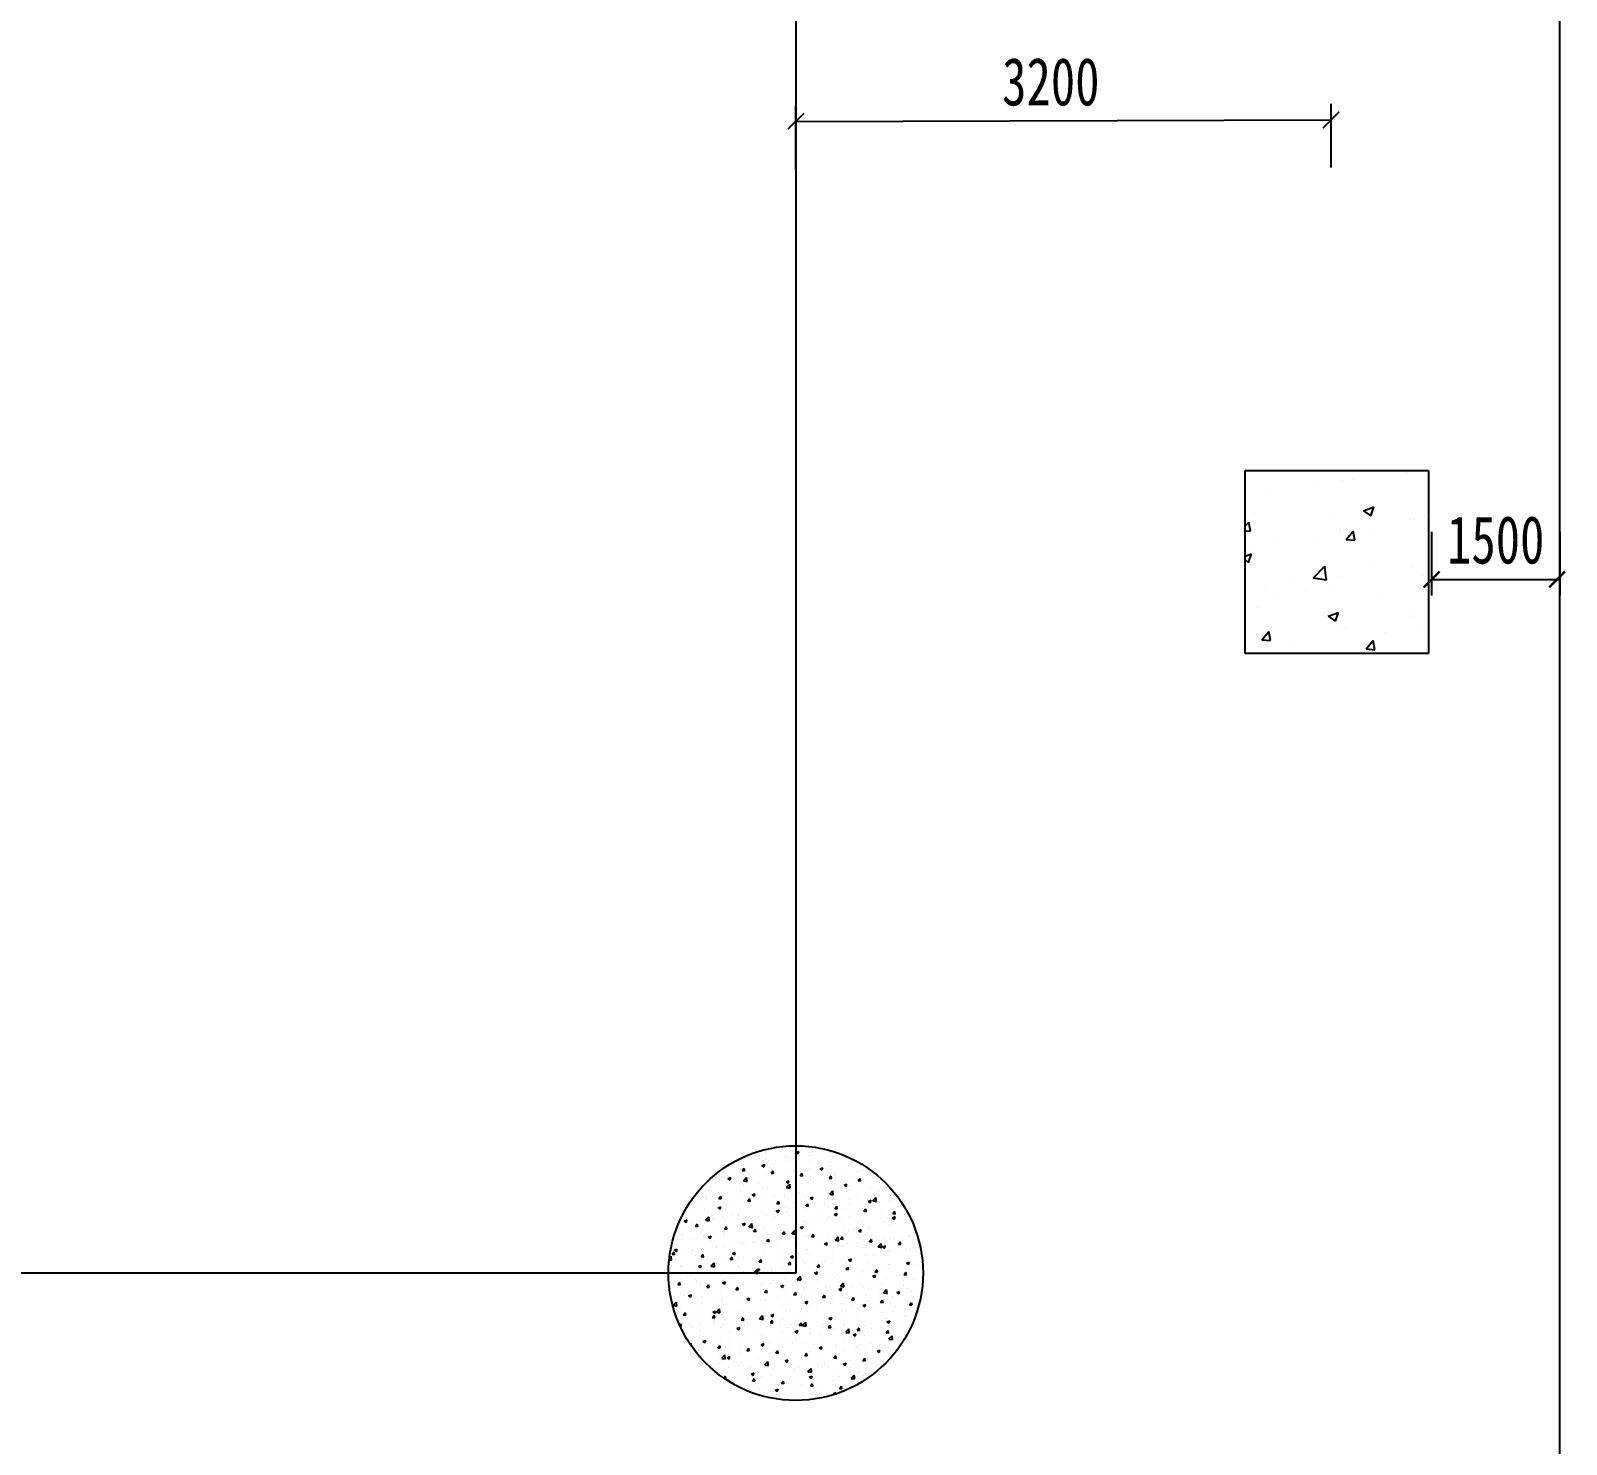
# Model space of a CAD drawing. Header units: inches. Extents: x -113 to 2477, y -497 to 443.
# Drawn here: x -6.4 to 61.2, y -425 to -362.8 of the extents above; entities that cross this region are included whole.
import ezdxf

# ---------------------------------------------------------------- set-up
doc = ezdxf.new("R2010")
doc.units = ezdxf.units.IN
doc.header["$MEASUREMENT"] = 0
doc.styles.add('宋体', font='', dxfattribs={"width": 0.75})
doc.styles.get('宋体').set_extended_font_data('SimSun')

msp = doc.modelspace()

# ---------------------------------------------------------------- linework, layer by layer
at = {"color": 0}
for p, q in [((60.893, -306.326), (60.893, -444.935)), ((27.283, -337.654), (27.283, -417.433)), ((27.283, -368.861), (27.283, -366.061)), ((50.843, -368.792), (50.843, -365.992)), ((27.633, -366.411), (26.933, -367.111)), ((27.283, -366.761), (50.843, -366.692)), ((50.493, -367.042), (51.193, -366.342)), ((47.061, -382.116), (55.125, -382.116)), ((47.061, -390.18), (47.061, -382.116)), ((54.216, -382.209), (54.216, -382.209)), ((54.576, -382.135), (54.576, -382.135)), ((55.125, -382.116), (55.125, -390.18)), ((48.056, -382.996), (48.056, -382.996)), ((50.19, -382.739), (50.19, -382.739)), ((51.343, -382.545), (51.343, -382.545)), ((51.792, -382.528), (51.792, -382.528)), ((52.27, -383.894), (52.718, -383.722)), ((52.588, -384.11), (52.718, -383.723)), ((47.061, -384.577), (47.218, -384.39)), ((47.289, -384.792), (47.215, -384.391)), ((47.505, -383.998), (47.505, -383.998)), ((50.922, -384.143), (50.922, -384.143)), ((52.27, -383.895), (52.588, -384.11)), ((54.339, -384.287), (54.339, -384.287)), ((54.498, -384.266), (54.498, -384.266)), ((54.951, -384.128), (54.951, -384.128)), ((47.061, -384.771), (47.292, -384.791)), ((47.979, -385.126), (47.979, -385.126)), ((50.108, -385.053), (50.108, -385.053)), ((51.218, -384.769), (51.218, -384.769)), ((51.265, -384.676), (51.265, -384.676)), ((51.501, -385.159), (51.809, -384.792)), ((51.881, -385.194), (51.806, -384.792)), ((52.532, -384.734), (52.532, -384.734)), ((55.263, -384.816), (55.263, -387.616)), ((60.909, -384.816), (60.909, -387.616)), ((47.061, -385.894), (47.34, -385.787)), ((47.21, -386.174), (47.34, -385.787)), ((47.485, -385.41), (47.485, -385.41)), ((48.506, -385.264), (48.506, -385.264)), ((51.501, -385.16), (51.883, -385.193)), ((47.061, -386.074), (47.21, -386.174)), ((50.064, -386.847), (50.563, -386.328)), ((50.599, -386.642), (50.562, -386.328)), ((52.752, -386.174), (52.752, -386.174)), ((54.42, -386.397), (54.42, -386.397)), ((49.019, -386.815), (49.019, -386.815)), ((50.064, -386.846), (50.35, -386.891)), ((50.35, -386.891), (50.633, -386.935)), ((50.633, -386.936), (50.599, -386.642)), ((51.187, -386.806), (51.187, -386.806)), ((54.891, -386.726), (54.891, -386.726)), ((55.263, -386.916), (60.893, -386.916)), ((47.901, -387.257), (47.901, -387.257)), ((48.424, -387.578), (48.424, -387.578)), ((49.675, -387.414), (49.675, -387.414)), ((50.849, -387.258), (50.849, -387.258)), ((53.092, -387.558), (53.092, -387.558)), ((47.608, -388.129), (47.608, -388.129)), ((50.713, -388.536), (51.161, -388.364)), ((51.025, -388.273), (51.025, -388.273)), ((51.031, -388.751), (51.161, -388.365)), ((54.342, -388.527), (54.342, -388.527)), ((54.442, -388.418), (54.442, -388.418)), ((50.713, -388.537), (51.031, -388.751)), ((51.109, -388.937), (51.109, -388.937)), ((51.464, -389.055), (51.464, -389.055)), ((54.81, -389.04), (54.81, -389.04)), ((47.731, -389.696), (47.731, -389.696)), ((47.798, -389.572), (48.106, -389.205)), ((47.798, -389.573), (48.18, -389.606)), ((47.823, -389.388), (47.823, -389.388)), ((48.178, -389.606), (48.104, -389.205)), ((49.165, -389.783), (49.165, -389.783)), ((52.389, -389.974), (52.697, -389.606)), ((52.769, -390.008), (52.695, -389.607)), ((53.207, -389.251), (53.207, -389.251)), ((55.125, -390.18), (47.061, -390.18)), ((52.389, -389.974), (52.771, -390.008)), ((26.613, -412.091), (26.613, -412.091)), ((27.288, -412.131), (27.376, -412.191)), ((27.289, -412.131), (27.414, -412.083)), ((27.377, -412.19), (27.413, -412.083)), ((27.736, -411.943), (27.736, -411.943)), ((27.876, -412.125), (27.876, -412.125)), ((28.805, -412.118), (28.805, -412.118)), ((24.249, -412.738), (24.249, -412.738)), ((24.765, -412.659), (24.765, -412.659)), ((24.932, -412.92), (25.018, -412.818)), ((24.995, -412.384), (24.995, -412.384)), ((25.036, -412.94), (25.015, -412.828)), ((25.147, -412.624), (25.147, -412.624)), ((25.495, -412.238), (25.495, -412.238)), ((25.569, -412.186), (25.569, -412.186)), ((25.794, -412.705), (25.882, -412.765)), ((25.795, -412.705), (25.92, -412.657)), ((25.802, -412.481), (25.802, -412.481)), ((25.883, -412.764), (25.919, -412.656)), ((25.94, -412.18), (25.94, -412.18)), ((25.944, -412.424), (25.944, -412.424)), ((26.071, -412.491), (26.071, -412.491)), ((26.146, -412.792), (26.146, -412.792)), ((26.519, -412.226), (26.519, -412.226)), ((26.839, -412.303), (26.839, -412.303)), ((26.893, -412.465), (26.893, -412.465)), ((26.983, -412.365), (26.983, -412.365)), ((27.265, -412.693), (27.265, -412.693)), ((27.269, -412.644), (27.269, -412.644)), ((27.468, -412.266), (27.468, -412.266)), ((27.714, -412.586), (27.714, -412.586)), ((27.843, -412.505), (27.843, -412.505)), ((27.86, -412.843), (27.86, -412.843)), ((27.882, -412.251), (27.882, -412.251)), ((28.302, -412.515), (28.302, -412.515)), ((28.349, -412.847), (28.438, -412.907)), ((28.351, -412.847), (28.475, -412.799)), ((28.387, -412.497), (28.387, -412.497)), ((28.417, -412.306), (28.417, -412.306)), ((28.438, -412.906), (28.474, -412.799)), ((28.783, -412.71), (28.783, -412.71)), ((28.792, -412.545), (28.792, -412.545)), ((29.339, -412.337), (29.339, -412.337)), ((29.366, -412.346), (29.366, -412.346)), ((29.51, -412.349), (29.51, -412.349)), ((29.696, -412.585), (29.696, -412.585)), ((29.741, -412.585), (29.741, -412.585)), ((23.904, -413.087), (23.904, -413.087)), ((24.155, -413.227), (24.155, -413.227)), ((24.227, -413.33), (24.227, -413.33)), ((24.267, -413.049), (24.267, -413.049)), ((24.3, -413.278), (24.389, -413.338)), ((24.301, -413.278), (24.426, -413.23)), ((24.389, -413.337), (24.425, -413.23)), ((24.928, -412.92), (25.035, -412.929)), ((24.98, -413.368), (25.119, -413.224)), ((24.982, -413.372), (25.14, -413.396)), ((25.027, -412.939), (25.027, -412.939)), ((25.139, -413.394), (25.119, -413.225)), ((25.125, -413.216), (25.125, -413.216)), ((25.191, -413.049), (25.191, -413.049)), ((25.216, -413.089), (25.216, -413.089)), ((25.472, -412.881), (25.472, -412.881)), ((25.678, -413.493), (25.678, -413.493)), ((26.049, -413.082), (26.049, -413.082)), ((26.165, -413.13), (26.165, -413.13)), ((26.204, -413.032), (26.31, -413.041)), ((26.208, -413.031), (26.293, -412.929)), ((26.228, -412.871), (26.228, -412.871)), ((26.311, -413.051), (26.291, -412.94)), ((26.801, -413.346), (26.801, -413.346)), ((26.855, -413.421), (26.944, -413.48)), ((26.857, -413.421), (26.981, -413.373)), ((26.878, -413.663), (27.017, -413.518)), ((26.907, -413.493), (26.907, -413.493)), ((26.944, -413.48), (26.98, -413.372)), ((26.962, -412.957), (26.962, -412.957)), ((27.037, -413.688), (27.017, -413.519)), ((27.114, -413.17), (27.114, -413.17)), ((27.246, -413.287), (27.246, -413.287)), ((27.479, -413.143), (27.585, -413.152)), ((27.483, -413.143), (27.569, -413.041)), ((27.586, -413.163), (27.566, -413.051)), ((27.838, -413.435), (27.838, -413.435)), ((27.919, -413.198), (27.919, -413.198)), ((27.944, -413.315), (27.944, -413.315)), ((28.063, -413.21), (28.063, -413.21)), ((28.754, -413.255), (28.861, -413.264)), ((28.758, -413.255), (28.844, -413.152)), ((28.762, -413.302), (28.762, -413.302)), ((28.862, -413.274), (28.841, -413.163)), ((28.981, -413.137), (28.981, -413.137)), ((29.012, -413.25), (29.012, -413.25)), ((29.042, -413.05), (29.042, -413.05)), ((29.412, -413.563), (29.536, -413.515)), ((29.487, -412.992), (29.487, -412.992)), ((29.499, -413.622), (29.535, -413.515)), ((29.675, -413.177), (29.675, -413.177)), ((29.961, -413.29), (29.961, -413.29)), ((30.018, -412.959), (30.018, -412.959)), ((30.03, -413.366), (30.136, -413.376)), ((30.033, -413.366), (30.119, -413.264)), ((30.137, -413.386), (30.116, -413.275)), ((30.161, -412.903), (30.161, -412.903)), ((30.573, -413.063), (30.573, -413.063)), ((30.816, -413.457), (30.816, -413.457)), ((30.91, -413.33), (30.91, -413.33)), ((22.971, -413.918), (22.971, -413.918)), ((23.293, -414.047), (23.293, -414.047)), ((23.346, -414.157), (23.346, -414.157)), ((23.437, -413.788), (23.437, -413.788)), ((23.797, -414.027), (23.797, -414.027)), ((23.9, -414.146), (24.006, -414.155)), ((23.904, -414.146), (23.989, -414.044)), ((23.92, -413.958), (23.92, -413.958)), ((24.007, -414.165), (23.987, -414.054)), ((24.206, -413.921), (24.206, -413.921)), ((24.295, -414.197), (24.295, -414.197)), ((24.559, -413.641), (24.559, -413.641)), ((24.834, -413.849), (24.834, -413.849)), ((24.869, -413.998), (24.869, -413.998)), ((25.005, -413.582), (25.005, -413.582)), ((25.104, -413.808), (25.104, -413.808)), ((25.179, -414.257), (25.265, -414.155)), ((25.21, -414.195), (25.21, -414.195)), ((25.283, -414.277), (25.262, -414.166)), ((25.361, -413.994), (25.45, -414.054)), ((25.363, -413.994), (25.487, -413.946)), ((25.45, -414.053), (25.486, -413.946)), ((25.819, -414.038), (25.819, -414.038)), ((25.87, -413.671), (25.87, -413.671)), ((26.027, -413.674), (26.027, -413.674)), ((26.333, -414.047), (26.333, -414.047)), ((26.768, -414.078), (26.768, -414.078)), ((26.778, -413.988), (26.778, -413.988)), ((26.879, -413.666), (27.037, -413.691)), ((26.919, -414.141), (26.919, -414.141)), ((26.94, -413.549), (26.94, -413.549)), ((27.452, -413.9), (27.452, -413.9)), ((27.717, -414.118), (27.717, -414.118)), ((27.817, -414.027), (27.817, -414.027)), ((27.917, -414.137), (28.005, -414.196)), ((27.918, -414.136), (28.042, -414.089)), ((28.005, -414.196), (28.041, -414.088)), ((28.575, -413.752), (28.575, -413.752)), ((28.666, -414.158), (28.666, -414.158)), ((28.74, -413.894), (28.74, -413.894)), ((28.776, -413.957), (28.914, -413.812)), ((28.777, -413.961), (28.935, -413.985)), ((28.908, -414.198), (28.908, -414.198)), ((28.934, -413.982), (28.914, -413.813)), ((29.02, -413.693), (29.02, -413.693)), ((29.411, -413.563), (29.499, -413.623)), ((29.615, -414.198), (29.615, -414.198)), ((29.653, -413.769), (29.653, -413.769)), ((29.693, -413.604), (29.693, -413.604)), ((29.945, -414.02), (29.945, -414.02)), ((30.348, -414.158), (30.348, -414.158)), ((30.551, -413.655), (30.551, -413.655)), ((30.673, -414.251), (30.812, -414.107)), ((30.793, -414.099), (30.793, -414.099)), ((30.832, -414.276), (30.812, -414.108)), ((30.982, -413.842), (30.982, -413.842)), ((31.453, -414.113), (31.453, -414.113)), ((31.467, -414.011), (31.467, -414.011)), ((22.617, -414.822), (22.617, -414.822)), ((22.76, -414.205), (22.76, -414.205)), ((22.969, -414.49), (22.969, -414.49)), ((23.271, -414.638), (23.271, -414.638)), ((23.567, -414.862), (23.567, -414.862)), ((23.867, -414.568), (23.956, -414.627)), ((23.869, -414.567), (23.993, -414.52)), ((23.956, -414.627), (23.992, -414.519)), ((24.092, -414.342), (24.092, -414.342)), ((24.184, -414.513), (24.184, -414.513)), ((24.537, -414.283), (24.537, -414.283)), ((25.082, -414.399), (25.082, -414.399)), ((25.175, -414.257), (25.281, -414.267)), ((25.244, -414.237), (25.244, -414.237)), ((25.797, -414.732), (25.797, -414.732)), ((25.865, -414.748), (25.865, -414.748)), ((25.984, -414.858), (25.984, -414.858)), ((26.006, -414.266), (26.006, -414.266)), ((26.193, -414.277), (26.193, -414.277)), ((26.31, -414.689), (26.31, -414.689)), ((26.423, -414.71), (26.511, -414.77)), ((26.424, -414.71), (26.549, -414.662)), ((26.45, -414.369), (26.557, -414.378)), ((26.454, -414.369), (26.54, -414.267)), ((26.511, -414.769), (26.547, -414.662)), ((26.558, -414.389), (26.537, -414.277)), ((26.834, -414.554), (26.834, -414.554)), ((26.897, -414.733), (26.897, -414.733)), ((26.984, -414.601), (26.984, -414.601)), ((27.143, -414.317), (27.143, -414.317)), ((27.726, -414.48), (27.832, -414.49)), ((27.73, -414.48), (27.815, -414.378)), ((27.795, -414.619), (27.795, -414.619)), ((27.833, -414.5), (27.813, -414.389)), ((27.871, -414.376), (27.871, -414.376)), ((28.092, -414.357), (28.092, -414.357)), ((28.107, -414.453), (28.107, -414.453)), ((28.297, -414.767), (28.297, -414.767)), ((28.552, -414.394), (28.552, -414.394)), ((28.719, -414.486), (28.719, -414.486)), ((28.978, -414.853), (29.066, -414.912)), ((28.979, -414.852), (29.104, -414.804)), ((29.001, -414.592), (29.107, -414.601)), ((29.005, -414.592), (29.091, -414.49)), ((29.041, -414.397), (29.041, -414.397)), ((29.067, -414.911), (29.103, -414.804)), ((29.108, -414.612), (29.088, -414.5)), ((29.225, -414.306), (29.225, -414.306)), ((29.334, -414.589), (29.334, -414.589)), ((29.631, -414.361), (29.631, -414.361)), ((29.88, -414.859), (29.88, -414.859)), ((29.99, -414.437), (29.99, -414.437)), ((30.276, -414.704), (30.383, -414.713)), ((30.28, -414.704), (30.366, -414.601)), ((30.326, -414.801), (30.326, -414.801)), ((30.384, -414.723), (30.363, -414.612)), ((30.371, -414.411), (30.371, -414.411)), ((30.472, -414.279), (30.56, -414.339)), ((30.473, -414.279), (30.598, -414.231)), ((30.508, -414.839), (30.508, -414.839)), ((30.529, -414.247), (30.529, -414.247)), ((30.56, -414.338), (30.597, -414.231)), ((30.564, -414.239), (30.564, -414.239)), ((30.674, -414.255), (30.832, -414.279)), ((30.939, -414.477), (30.939, -414.477)), ((30.999, -414.712), (30.999, -414.712)), ((31.408, -414.233), (31.408, -414.233)), ((31.431, -414.705), (31.431, -414.705)), ((31.513, -414.279), (31.513, -414.279)), ((31.552, -414.815), (31.658, -414.825)), ((31.555, -414.815), (31.641, -414.713)), ((31.659, -414.835), (31.638, -414.723)), ((31.888, -414.518), (31.888, -414.518)), ((32.087, -414.855), (32.087, -414.855)), ((22.326, -415.364), (22.326, -415.364)), ((22.374, -415.141), (22.462, -415.201)), ((22.375, -415.141), (22.499, -415.093)), ((22.462, -415.2), (22.498, -415.093)), ((22.501, -415.191), (22.501, -415.191)), ((22.686, -415.266), (22.686, -415.266)), ((22.871, -415.372), (22.978, -415.381)), ((22.875, -415.372), (22.961, -415.269)), ((22.979, -415.391), (22.958, -415.28)), ((23.25, -415.23), (23.25, -415.23)), ((23.319, -415.1), (23.457, -414.956)), ((23.32, -415.104), (23.478, -415.128)), ((23.477, -415.126), (23.458, -414.957)), ((23.624, -415.043), (23.624, -415.043)), ((23.723, -415.088), (23.723, -415.088)), ((24.069, -414.985), (24.069, -414.985)), ((24.147, -415.483), (24.253, -415.492)), ((24.149, -415.479), (24.149, -415.479)), ((24.15, -415.483), (24.236, -415.381)), ((24.163, -415.105), (24.163, -415.105)), ((24.254, -415.503), (24.233, -415.391)), ((24.516, -414.902), (24.516, -414.902)), ((24.742, -414.896), (24.742, -414.896)), ((24.76, -414.91), (24.76, -414.91)), ((24.929, -415.284), (25.017, -415.343)), ((24.93, -415.283), (25.055, -415.236)), ((25.017, -415.343), (25.053, -415.235)), ((25.061, -414.991), (25.061, -414.991)), ((25.186, -415.301), (25.186, -415.301)), ((25.216, -415.394), (25.355, -415.25)), ((25.217, -415.398), (25.375, -415.423)), ((25.375, -415.42), (25.355, -415.251)), ((25.398, -415.449), (25.398, -415.449)), ((25.426, -415.595), (25.511, -415.493)), ((25.465, -414.942), (25.465, -414.942)), ((25.529, -415.614), (25.509, -415.503)), ((25.843, -415.391), (25.843, -415.391)), ((25.962, -415.45), (25.962, -415.45)), ((26.223, -415.123), (26.223, -415.123)), ((26.414, -414.982), (26.414, -414.982)), ((26.516, -415.302), (26.516, -415.302)), ((26.875, -415.325), (26.875, -415.325)), ((27.114, -415.689), (27.252, -415.544)), ((27.272, -415.714), (27.253, -415.545)), ((27.26, -414.945), (27.26, -414.945)), ((27.363, -415.022), (27.363, -415.022)), ((27.484, -415.426), (27.572, -415.486)), ((27.485, -415.426), (27.61, -415.378)), ((27.573, -415.485), (27.609, -415.377)), ((27.639, -415.154), (27.639, -415.154)), ((27.773, -415.211), (27.773, -415.211)), ((28.084, -415.096), (28.084, -415.096)), ((28.312, -415.062), (28.312, -415.062)), ((28.697, -415.078), (28.697, -415.078)), ((28.758, -415.007), (28.758, -415.007)), ((28.976, -415.389), (28.976, -415.389)), ((29.261, -415.102), (29.261, -415.102)), ((29.588, -415.544), (29.588, -415.544)), ((29.61, -414.952), (29.61, -414.952)), ((29.858, -415.502), (29.858, -415.502)), ((30.013, -415.211), (30.013, -415.211)), ((30.041, -415.568), (30.165, -415.52)), ((30.128, -415.627), (30.164, -415.52)), ((30.211, -415.142), (30.211, -415.142)), ((30.486, -415.43), (30.486, -415.43)), ((30.531, -415.413), (30.531, -415.413)), ((31.05, -415.033), (31.05, -415.033)), ((31.16, -415.182), (31.16, -415.182)), ((31.41, -415.297), (31.41, -415.297)), ((31.533, -414.995), (31.622, -415.055)), ((31.534, -414.995), (31.659, -414.947)), ((31.622, -415.054), (31.658, -414.946)), ((31.654, -415.265), (31.654, -415.265)), ((32.099, -415.207), (32.099, -415.207)), ((32.109, -415.223), (32.109, -415.223)), ((32.323, -415.172), (32.323, -415.172)), ((22.033, -415.892), (22.033, -415.892)), ((22.075, -415.835), (22.075, -415.835)), ((22.271, -415.73), (22.271, -415.73)), ((22.305, -415.956), (22.305, -415.956)), ((22.646, -415.969), (22.646, -415.969)), ((23.112, -415.657), (23.112, -415.657)), ((23.156, -415.744), (23.156, -415.744)), ((23.22, -415.77), (23.22, -415.77)), ((23.228, -415.822), (23.228, -415.822)), ((23.435, -415.857), (23.523, -415.917)), ((23.436, -415.857), (23.561, -415.809)), ((23.524, -415.916), (23.56, -415.809)), ((23.595, -416.009), (23.595, -416.009)), ((23.601, -415.686), (23.601, -415.686)), ((24.141, -415.697), (24.141, -415.697)), ((24.169, -415.81), (24.169, -415.81)), ((24.275, -415.597), (24.275, -415.597)), ((24.544, -416.049), (24.544, -416.049)), ((24.828, -416.101), (24.828, -416.101)), ((24.93, -416.151), (24.93, -416.151)), ((25.017, -416.175), (25.017, -416.175)), ((25.039, -415.583), (25.039, -415.583)), ((25.119, -415.85), (25.119, -415.85)), ((25.375, -416.092), (25.375, -416.092)), ((25.422, -415.595), (25.528, -415.604)), ((25.494, -416.089), (25.494, -416.089)), ((25.865, -415.923), (25.865, -415.923)), ((25.941, -416.042), (25.941, -416.042)), ((25.99, -415.999), (26.079, -416.059)), ((25.991, -415.999), (26.116, -415.951)), ((26.048, -416.003), (26.048, -416.003)), ((26.068, -415.891), (26.068, -415.891)), ((26.079, -416.058), (26.115, -415.951)), ((26.443, -416.129), (26.443, -416.129)), ((26.697, -415.706), (26.803, -415.716)), ((26.701, -415.706), (26.787, -415.604)), ((26.805, -415.726), (26.784, -415.615)), ((26.854, -415.917), (26.854, -415.917)), ((26.902, -415.745), (26.902, -415.745)), ((27.017, -415.931), (27.017, -415.931)), ((27.115, -415.692), (27.273, -415.717)), ((27.171, -415.856), (27.171, -415.856)), ((27.392, -416.169), (27.392, -416.169)), ((27.616, -415.797), (27.616, -415.797)), ((27.752, -415.803), (27.752, -415.803)), ((27.939, -415.567), (27.939, -415.567)), ((27.966, -415.971), (27.966, -415.971)), ((27.972, -415.818), (28.079, -415.827)), ((27.976, -415.818), (28.062, -415.716)), ((28.08, -415.838), (28.059, -415.726)), ((28.29, -415.708), (28.29, -415.708)), ((28.341, -416.21), (28.341, -416.21)), ((28.545, -416.142), (28.634, -416.201)), ((28.547, -416.142), (28.671, -416.094)), ((28.634, -416.201), (28.67, -416.093)), ((28.675, -415.669), (28.675, -415.669)), ((28.915, -416.011), (28.915, -416.011)), ((29.011, -415.983), (29.15, -415.839)), ((29.012, -415.987), (29.17, -416.011)), ((29.17, -416.008), (29.15, -415.84)), ((29.248, -415.929), (29.354, -415.939)), ((29.252, -415.929), (29.337, -415.827)), ((29.355, -415.949), (29.335, -415.838)), ((29.39, -416.203), (29.39, -416.203)), ((29.413, -415.56), (29.413, -415.56)), ((29.567, -416.136), (29.567, -416.136)), ((29.864, -416.051), (29.864, -416.051)), ((30.039, -415.568), (30.128, -415.628)), ((30.063, -416.114), (30.063, -416.114)), ((30.465, -416.022), (30.465, -416.022)), ((30.523, -416.041), (30.629, -416.05)), ((30.527, -416.041), (30.613, -415.939)), ((30.63, -416.061), (30.61, -415.949)), ((30.813, -416.091), (30.813, -416.091)), ((30.909, -416.277), (31.047, -416.133)), ((30.976, -416.094), (30.976, -416.094)), ((31.067, -416.303), (31.048, -416.134)), ((31.186, -415.967), (31.186, -415.967)), ((31.388, -415.889), (31.388, -415.889)), ((31.631, -415.908), (31.631, -415.908)), ((31.763, -416.131), (31.763, -416.131)), ((31.798, -416.153), (31.905, -416.162)), ((31.802, -416.153), (31.888, -416.05)), ((31.906, -416.172), (31.885, -416.061)), ((32.013, -415.916), (32.013, -415.916)), ((32.301, -415.764), (32.301, -415.764)), ((32.305, -415.819), (32.305, -415.819)), ((32.594, -415.711), (32.616, -415.725)), ((32.596, -415.711), (32.61, -415.705)), ((32.712, -416.171), (32.712, -416.171)), ((21.714, -416.845), (21.816, -416.86)), ((21.723, -416.763), (21.795, -416.688)), ((21.815, -416.857), (21.796, -416.689)), ((21.843, -416.597), (21.949, -416.607)), ((21.847, -416.597), (21.932, -416.495)), ((21.917, -416.634), (21.917, -416.634)), ((21.95, -416.617), (21.93, -416.506)), ((21.941, -416.43), (22.029, -416.49)), ((21.942, -416.43), (22.067, -416.382)), ((22.03, -416.489), (22.066, -416.382)), ((22.283, -416.547), (22.283, -416.547)), ((22.689, -416.446), (22.689, -416.446)), ((22.755, -416.457), (22.755, -416.457)), ((22.867, -416.674), (22.867, -416.674)), ((23.118, -416.709), (23.224, -416.718)), ((23.122, -416.709), (23.208, -416.607)), ((23.134, -416.387), (23.134, -416.387)), ((23.225, -416.729), (23.205, -416.617)), ((23.206, -416.414), (23.206, -416.414)), ((23.791, -416.279), (23.791, -416.279)), ((23.807, -416.298), (23.807, -416.298)), ((23.816, -416.714), (23.816, -416.714)), ((24.098, -416.881), (24.098, -416.881)), ((24.119, -416.289), (24.119, -416.289)), ((24.393, -416.821), (24.5, -416.83)), ((24.397, -416.82), (24.483, -416.718)), ((24.462, -416.852), (24.462, -416.852)), ((24.501, -416.84), (24.48, -416.729)), ((24.496, -416.573), (24.585, -416.633)), ((24.498, -416.573), (24.622, -416.525)), ((24.585, -416.632), (24.621, -416.524)), ((24.765, -416.754), (24.765, -416.754)), ((24.907, -416.793), (24.907, -416.793)), ((24.996, -416.767), (24.996, -416.767)), ((25.581, -416.705), (25.581, -416.705)), ((25.672, -416.932), (25.758, -416.83)), ((25.714, -416.794), (25.714, -416.794)), ((25.776, -416.952), (25.755, -416.84)), ((25.919, -416.634), (25.919, -416.634)), ((26.663, -416.834), (26.663, -416.834)), ((26.704, -416.557), (26.704, -416.557)), ((26.829, -416.806), (26.829, -416.806)), ((26.832, -416.509), (26.832, -416.509)), ((27.051, -416.715), (27.14, -416.775)), ((27.053, -416.715), (27.177, -416.667)), ((27.14, -416.774), (27.176, -416.667)), ((27.149, -416.498), (27.149, -416.498)), ((27.612, -416.875), (27.612, -416.875)), ((27.73, -416.395), (27.73, -416.395)), ((27.822, -416.41), (27.822, -416.41)), ((27.866, -416.628), (27.866, -416.628)), ((28.632, -416.853), (28.632, -416.853)), ((28.654, -416.261), (28.654, -416.261)), ((28.903, -416.45), (28.903, -416.45)), ((28.922, -416.904), (28.922, -416.904)), ((28.945, -416.262), (28.945, -416.262)), ((29.29, -416.25), (29.29, -416.25)), ((29.329, -416.84), (29.329, -416.84)), ((29.545, -416.728), (29.545, -416.728)), ((29.596, -416.816), (29.596, -416.816)), ((29.607, -416.858), (29.695, -416.917)), ((29.608, -416.857), (29.732, -416.81)), ((29.695, -416.917), (29.731, -416.809)), ((29.939, -416.272), (29.939, -416.272)), ((30.239, -416.29), (30.239, -416.29)), ((30.365, -416.662), (30.365, -416.662)), ((30.443, -416.614), (30.443, -416.614)), ((30.719, -416.668), (30.719, -416.668)), ((30.91, -416.281), (31.068, -416.306)), ((31.101, -416.284), (31.189, -416.344)), ((31.102, -416.284), (31.226, -416.236)), ((31.164, -416.609), (31.164, -416.609)), ((31.188, -416.33), (31.188, -416.33)), ((31.189, -416.343), (31.225, -416.236)), ((31.366, -416.481), (31.366, -416.481)), ((31.402, -416.484), (31.402, -416.484)), ((31.837, -416.521), (31.837, -416.521)), ((32.137, -416.37), (32.137, -416.37)), ((32.279, -416.356), (32.279, -416.356)), ((32.439, -416.306), (32.439, -416.306)), ((32.806, -416.572), (32.815, -416.563)), ((32.807, -416.575), (32.817, -416.577)), ((27.283, -417.433), (-52.496, -417.433)), ((22.221, -417.147), (22.221, -417.147)), ((22.261, -417.139), (22.261, -417.139)), ((22.52, -417.583), (22.52, -417.583)), ((22.666, -417.088), (22.666, -417.088)), ((22.681, -417.518), (22.681, -417.518)), ((23.002, -417.146), (23.091, -417.206)), ((23.004, -417.146), (23.128, -417.098)), ((23.091, -417.205), (23.127, -417.098)), ((23.185, -417.006), (23.185, -417.006)), ((23.339, -417), (23.339, -417)), ((23.554, -417.126), (23.693, -416.982)), ((23.555, -417.13), (23.714, -417.155)), ((23.713, -417.152), (23.693, -416.983)), ((23.718, -417.34), (23.718, -417.34)), ((23.994, -417.553), (23.994, -417.553)), ((24.076, -417.473), (24.076, -417.473)), ((24.44, -417.495), (24.44, -417.495)), ((24.755, -417.162), (24.755, -417.162)), ((24.974, -417.359), (24.974, -417.359)), ((25.113, -417.406), (25.113, -417.406)), ((25.181, -417.552), (25.181, -417.552)), ((25.452, -417.421), (25.59, -417.276)), ((25.453, -417.424), (25.611, -417.449)), ((25.557, -417.289), (25.646, -417.348)), ((25.559, -417.289), (25.683, -417.241)), ((25.61, -417.446), (25.591, -417.277)), ((25.646, -417.348), (25.682, -417.24)), ((25.669, -416.932), (25.775, -416.941)), ((25.792, -416.984), (25.792, -416.984)), ((25.898, -417.226), (25.898, -417.226)), ((26.218, -417.374), (26.218, -417.374)), ((26.236, -417.258), (26.236, -417.258)), ((26.681, -417.199), (26.681, -417.199)), ((26.81, -417.1), (26.81, -417.1)), ((26.944, -417.044), (27.05, -417.053)), ((26.948, -417.044), (27.033, -416.941)), ((27.051, -417.063), (27.031, -416.952)), ((27.255, -417.196), (27.255, -417.196)), ((27.349, -417.715), (27.488, -417.571)), ((27.354, -417.111), (27.354, -417.111)), ((27.508, -417.74), (27.488, -417.572)), ((27.687, -417.578), (27.687, -417.578)), ((27.709, -416.987), (27.709, -416.987)), ((28.113, -417.431), (28.201, -417.491)), ((28.114, -417.431), (28.239, -417.383)), ((28.201, -417.49), (28.237, -417.383)), ((28.219, -417.155), (28.325, -417.165)), ((28.223, -417.155), (28.309, -417.053)), ((28.292, -417.018), (28.292, -417.018)), ((28.327, -417.175), (28.306, -417.064)), ((28.477, -416.963), (28.477, -416.963)), ((28.561, -416.915), (28.561, -416.915)), ((28.61, -417.445), (28.61, -417.445)), ((29.128, -417.517), (29.128, -417.517)), ((29.494, -417.267), (29.601, -417.276)), ((29.498, -417.267), (29.584, -417.165)), ((29.511, -416.955), (29.511, -416.955)), ((29.523, -417.32), (29.523, -417.32)), ((29.602, -417.287), (29.581, -417.175)), ((30.008, -417.462), (30.008, -417.462)), ((30.251, -417.369), (30.251, -417.369)), ((30.421, -417.206), (30.421, -417.206)), ((30.46, -416.995), (30.46, -416.995)), ((30.668, -417.574), (30.756, -417.633)), ((30.669, -417.573), (30.794, -417.526)), ((30.696, -417.311), (30.696, -417.311)), ((30.757, -417.632), (30.793, -417.525)), ((30.77, -417.378), (30.876, -417.388)), ((30.774, -417.378), (30.859, -417.276)), ((30.877, -417.398), (30.857, -417.287)), ((31.044, -417.284), (31.044, -417.284)), ((31.345, -417.073), (31.345, -417.073)), ((31.369, -417.222), (31.369, -417.222)), ((31.409, -417.035), (31.409, -417.035)), ((32.045, -417.49), (32.151, -417.499)), ((32.049, -417.49), (32.135, -417.388)), ((32.081, -417.106), (32.081, -417.106)), ((32.152, -417.51), (32.132, -417.398)), ((32.162, -417), (32.25, -417.06)), ((32.163, -417), (32.288, -416.952)), ((32.236, -417.54), (32.236, -417.54)), ((32.25, -417.059), (32.287, -416.952)), ((32.258, -416.948), (32.258, -416.948)), ((32.358, -417.075), (32.358, -417.075)), ((32.492, -417.074), (32.492, -417.074)), ((21.753, -417.848), (21.753, -417.848)), ((21.946, -417.781), (21.946, -417.781)), ((22.07, -418.086), (22.07, -418.086)), ((22.089, -417.935), (22.196, -417.944)), ((22.093, -417.935), (22.179, -417.833)), ((22.197, -417.954), (22.176, -417.843)), ((22.198, -417.79), (22.198, -417.79)), ((22.24, -417.731), (22.24, -417.731)), ((22.872, -417.701), (22.872, -417.701)), ((22.895, -417.821), (22.895, -417.821)), ((23.107, -417.908), (23.107, -417.908)), ((23.142, -418.19), (23.142, -418.19)), ((23.163, -417.598), (23.163, -417.598)), ((23.365, -418.046), (23.471, -418.056)), ((23.369, -418.046), (23.454, -417.944)), ((23.472, -418.066), (23.451, -417.955)), ((23.47, -417.623), (23.47, -417.623)), ((23.527, -418.254), (23.527, -418.254)), ((23.844, -417.861), (23.844, -417.861)), ((23.972, -418.196), (23.972, -418.196)), ((24.054, -418.065), (24.054, -418.065)), ((24.064, -417.862), (24.152, -417.922)), ((24.065, -417.862), (24.189, -417.814)), ((24.144, -417.73), (24.144, -417.73)), ((24.152, -417.921), (24.188, -417.814)), ((24.419, -417.663), (24.419, -417.663)), ((24.64, -418.158), (24.746, -418.167)), ((24.644, -418.158), (24.73, -418.056)), ((24.645, -418.107), (24.645, -418.107)), ((24.747, -418.178), (24.727, -418.066)), ((24.794, -417.902), (24.794, -417.902)), ((24.952, -417.951), (24.952, -417.951)), ((25.368, -417.703), (25.368, -417.703)), ((25.743, -417.942), (25.743, -417.942)), ((25.768, -417.959), (25.768, -417.959)), ((25.86, -418.174), (25.86, -418.174)), ((25.876, -417.817), (25.876, -417.817)), ((25.919, -418.269), (26.005, -418.167)), ((26.023, -418.289), (26.002, -418.178)), ((26.213, -417.901), (26.213, -417.901)), ((26.317, -417.743), (26.317, -417.743)), ((26.619, -418.005), (26.707, -418.064)), ((26.62, -418.004), (26.745, -417.957)), ((26.692, -417.982), (26.692, -417.982)), ((26.707, -418.064), (26.743, -417.956)), ((26.789, -417.692), (26.789, -417.692)), ((26.887, -417.812), (26.887, -417.812)), ((26.897, -417.996), (26.897, -417.996)), ((27.266, -417.783), (27.266, -417.783)), ((27.351, -417.719), (27.509, -417.743)), ((27.641, -418.022), (27.641, -418.022)), ((27.665, -418.17), (27.665, -418.17)), ((27.934, -417.818), (27.934, -417.818)), ((28.009, -417.664), (28.009, -417.664)), ((28.215, -417.823), (28.215, -417.823)), ((28.455, -417.606), (28.455, -417.606)), ((28.589, -418.037), (28.589, -418.037)), ((28.59, -418.062), (28.59, -418.062)), ((28.66, -418.218), (28.66, -418.218)), ((28.971, -417.64), (28.971, -417.64)), ((29.164, -417.863), (29.164, -417.863)), ((29.174, -418.147), (29.262, -418.207)), ((29.175, -418.147), (29.3, -418.099)), ((29.247, -418.009), (29.386, -417.865)), ((29.248, -418.013), (29.406, -418.038)), ((29.263, -418.206), (29.299, -418.098)), ((29.406, -418.035), (29.386, -417.866)), ((29.502, -417.912), (29.502, -417.912)), ((29.539, -418.102), (29.539, -418.102)), ((29.783, -418.07), (29.783, -418.07)), ((30.113, -417.903), (30.113, -417.903)), ((30.228, -418.012), (30.228, -418.012)), ((30.4, -417.798), (30.4, -417.798)), ((30.488, -418.142), (30.488, -418.142)), ((30.902, -417.923), (30.902, -417.923)), ((31.063, -417.943), (31.063, -417.943)), ((31.145, -418.304), (31.283, -418.159)), ((31.303, -418.329), (31.283, -418.16)), ((31.302, -418.257), (31.302, -418.257)), ((31.323, -417.665), (31.323, -417.665)), ((31.437, -418.182), (31.437, -418.182)), ((31.731, -418.289), (31.855, -418.241)), ((31.818, -418.348), (31.854, -418.241)), ((32.008, -418.167), (32.008, -418.167)), ((32.012, -417.984), (32.012, -417.984)), ((32.025, -417.775), (32.025, -417.775)), ((32.214, -418.131), (32.214, -418.131)), ((32.387, -418.222), (32.387, -418.222)), ((32.47, -417.717), (32.47, -417.717)), ((21.893, -418.858), (22.031, -418.714)), ((21.894, -418.862), (22.052, -418.887)), ((22.051, -418.884), (22.031, -418.715)), ((22.167, -418.486), (22.167, -418.486)), ((22.196, -418.915), (22.196, -418.915)), ((22.218, -418.323), (22.218, -418.323)), ((22.404, -418.402), (22.404, -418.402)), ((22.57, -418.436), (22.658, -418.495)), ((22.571, -418.435), (22.695, -418.388)), ((22.658, -418.495), (22.694, -418.387)), ((22.749, -418.708), (22.749, -418.708)), ((23.116, -418.526), (23.116, -418.526)), ((23.12, -418.782), (23.12, -418.782)), ((23.504, -418.897), (23.504, -418.897)), ((23.786, -418.53), (23.786, -418.53)), ((24.033, -418.656), (24.033, -418.656)), ((24.065, -418.567), (24.065, -418.567)), ((24.177, -418.808), (24.177, -418.808)), ((24.823, -418.352), (24.823, -418.352)), ((24.931, -418.543), (24.931, -418.543)), ((25.014, -418.607), (25.014, -418.607)), ((25.125, -418.578), (25.213, -418.638)), ((25.126, -418.578), (25.251, -418.53)), ((25.214, -418.637), (25.25, -418.53)), ((25.3, -418.661), (25.3, -418.661)), ((25.745, -418.602), (25.745, -418.602)), ((25.854, -418.409), (25.854, -418.409)), ((25.915, -418.27), (26.022, -418.279)), ((25.963, -418.647), (25.963, -418.647)), ((26.419, -418.513), (26.419, -418.513)), ((26.746, -418.876), (26.746, -418.876)), ((26.767, -418.284), (26.767, -418.284)), ((26.912, -418.687), (26.912, -418.687)), ((27.191, -418.381), (27.297, -418.39)), ((27.194, -418.381), (27.28, -418.279)), ((27.298, -418.401), (27.277, -418.289)), ((27.542, -418.365), (27.542, -418.365)), ((27.644, -418.762), (27.644, -418.762)), ((27.68, -418.72), (27.769, -418.78)), ((27.681, -418.72), (27.806, -418.672)), ((27.769, -418.779), (27.805, -418.672)), ((27.86, -418.879), (27.86, -418.879)), ((27.861, -418.727), (27.861, -418.727)), ((27.987, -418.307), (27.987, -418.307)), ((28.192, -418.92), (28.192, -418.92)), ((28.466, -418.493), (28.572, -418.502)), ((28.47, -418.493), (28.555, -418.39)), ((28.573, -418.512), (28.553, -418.401)), ((28.567, -418.629), (28.567, -418.629)), ((28.811, -418.767), (28.811, -418.767)), ((28.897, -418.701), (28.897, -418.701)), ((29.315, -418.772), (29.315, -418.772)), ((29.48, -418.504), (29.48, -418.504)), ((29.741, -418.604), (29.847, -418.614)), ((29.745, -418.604), (29.831, -418.502)), ((29.76, -418.713), (29.76, -418.713)), ((29.76, -418.807), (29.76, -418.807)), ((29.848, -418.624), (29.828, -418.513)), ((29.934, -418.523), (29.934, -418.523)), ((30.235, -418.863), (30.324, -418.923)), ((30.237, -418.863), (30.361, -418.815)), ((30.324, -418.922), (30.36, -418.814)), ((30.36, -418.914), (30.36, -418.914)), ((30.378, -418.39), (30.378, -418.39)), ((30.434, -418.624), (30.434, -418.624)), ((30.709, -418.847), (30.709, -418.847)), ((30.971, -418.345), (30.971, -418.345)), ((31.016, -418.716), (31.123, -418.725)), ((31.02, -418.716), (31.106, -418.614)), ((31.124, -418.736), (31.103, -418.624)), ((31.146, -418.307), (31.304, -418.332)), ((31.28, -418.848), (31.28, -418.848)), ((31.397, -418.736), (31.397, -418.736)), ((31.557, -418.477), (31.557, -418.477)), ((31.658, -418.887), (31.658, -418.887)), ((31.729, -418.289), (31.818, -418.349)), ((32.002, -418.418), (32.002, -418.418)), ((32.193, -418.723), (32.193, -418.723)), ((32.292, -418.827), (32.398, -418.837)), ((32.296, -418.827), (32.381, -418.725)), ((32.399, -418.847), (32.378, -418.736)), ((32.434, -418.558), (32.434, -418.558)), ((32.607, -418.927), (32.607, -418.927)), ((32.675, -418.329), (32.675, -418.329)), ((22.175, -419.507), (22.175, -419.507)), ((22.336, -419.272), (22.442, -419.282)), ((22.34, -419.272), (22.426, -419.17)), ((22.443, -419.292), (22.423, -419.18)), ((22.77, -419.435), (22.77, -419.435)), ((23.036, -419.598), (23.036, -419.598)), ((23.059, -418.956), (23.059, -418.956)), ((23.098, -419.374), (23.098, -419.374)), ((23.611, -419.384), (23.718, -419.393)), ((23.615, -419.384), (23.701, -419.282)), ((23.631, -419.152), (23.719, -419.211)), ((23.632, -419.151), (23.757, -419.103)), ((23.719, -419.403), (23.698, -419.292)), ((23.71, -419.51), (23.71, -419.51)), ((23.713, -419.591), (23.713, -419.591)), ((23.719, -419.475), (23.719, -419.475)), ((23.72, -419.21), (23.756, -419.103)), ((23.79, -419.153), (23.929, -419.008)), ((23.791, -419.156), (23.949, -419.181)), ((23.949, -419.178), (23.929, -419.009)), ((24.011, -419.248), (24.011, -419.248)), ((24.668, -419.515), (24.668, -419.515)), ((24.75, -419.413), (24.75, -419.413)), ((24.833, -419.362), (24.833, -419.362)), ((24.887, -419.495), (24.993, -419.505)), ((24.891, -419.495), (24.976, -419.393)), ((24.909, -419.135), (24.909, -419.135)), ((24.994, -419.515), (24.973, -419.404)), ((25.278, -419.303), (25.278, -419.303)), ((25.617, -419.555), (25.617, -419.555)), ((25.688, -419.447), (25.826, -419.303)), ((25.689, -419.451), (25.847, -419.475)), ((25.787, -419.235), (25.787, -419.235)), ((25.811, -419.593), (25.811, -419.593)), ((25.846, -419.472), (25.827, -419.304)), ((25.833, -419.001), (25.833, -419.001)), ((25.951, -419.215), (25.951, -419.215)), ((26.162, -419.607), (26.268, -419.616)), ((26.166, -419.607), (26.252, -419.505)), ((26.186, -419.294), (26.275, -419.354)), ((26.187, -419.294), (26.312, -419.246)), ((26.269, -419.627), (26.249, -419.515)), ((26.275, -419.353), (26.311, -419.245)), ((26.566, -419.595), (26.566, -419.595)), ((26.724, -419.468), (26.724, -419.468)), ((26.823, -419.057), (26.823, -419.057)), ((27.074, -419.067), (27.074, -419.067)), ((27.25, -419.448), (27.25, -419.448)), ((27.519, -419.008), (27.519, -419.008)), ((27.585, -419.741), (27.724, -419.597)), ((27.622, -419.354), (27.622, -419.354)), ((27.744, -419.767), (27.724, -419.598)), ((28.286, -419.27), (28.286, -419.27)), ((28.546, -419.221), (28.546, -419.221)), ((28.741, -419.436), (28.83, -419.496)), ((28.743, -419.436), (28.867, -419.388)), ((28.83, -419.495), (28.866, -419.388)), ((28.848, -419.473), (28.848, -419.473)), ((29.293, -419.414), (29.293, -419.414)), ((29.323, -419.092), (29.323, -419.092)), ((29.458, -419.096), (29.458, -419.096)), ((29.966, -419.326), (29.966, -419.326)), ((30.335, -419.574), (30.335, -419.574)), ((30.357, -418.982), (30.357, -418.982)), ((31.039, -419.536), (31.039, -419.536)), ((31.089, -419.178), (31.089, -419.178)), ((31.258, -419.44), (31.258, -419.44)), ((31.297, -419.579), (31.385, -419.638)), ((31.298, -419.578), (31.422, -419.531)), ((31.385, -419.638), (31.421, -419.53)), ((31.534, -419.119), (31.534, -419.119)), ((32.076, -419.358), (32.076, -419.358)), ((32.171, -419.315), (32.171, -419.315)), ((32.208, -419.031), (32.208, -419.031)), ((22.168, -419.713), (22.263, -419.677)), ((22.189, -419.76), (22.225, -419.785)), ((22.195, -419.634), (22.195, -419.634)), ((22.226, -419.784), (22.262, -419.676)), ((22.591, -419.657), (22.591, -419.657)), ((22.676, -419.769), (22.676, -419.769)), ((23.077, -419.965), (23.077, -419.965)), ((23.102, -420.16), (23.102, -420.16)), ((23.144, -419.674), (23.144, -419.674)), ((23.242, -420.211), (23.242, -420.211)), ((23.99, -419.84), (23.99, -419.84)), ((24.094, -419.714), (24.094, -419.714)), ((24.139, -419.982), (24.139, -419.982)), ((24.365, -420.063), (24.365, -420.063)), ((24.692, -419.867), (24.781, -419.927)), ((24.694, -419.867), (24.818, -419.819)), ((24.781, -419.926), (24.817, -419.819)), ((24.81, -420.005), (24.81, -420.005)), ((24.888, -419.726), (24.888, -419.726)), ((25.043, -419.754), (25.043, -419.754)), ((25.176, -419.804), (25.176, -419.804)), ((25.483, -419.916), (25.483, -419.916)), ((25.789, -420.185), (25.789, -420.185)), ((25.992, -419.794), (25.992, -419.794)), ((26.213, -419.626), (26.213, -419.626)), ((26.606, -419.768), (26.606, -419.768)), ((26.702, -420.06), (26.702, -420.06)), ((26.892, -420.248), (26.892, -420.248)), ((26.941, -419.834), (26.941, -419.834)), ((27.051, -419.709), (27.051, -419.709)), ((27.247, -420.01), (27.336, -420.069)), ((27.249, -420.01), (27.373, -419.962)), ((27.336, -420.069), (27.372, -419.961)), ((27.437, -419.718), (27.544, -419.728)), ((27.441, -419.718), (27.527, -419.616)), ((27.515, -419.635), (27.515, -419.635)), ((27.545, -419.738), (27.524, -419.627)), ((27.586, -419.745), (27.744, -419.77)), ((27.6, -419.946), (27.6, -419.946)), ((27.725, -419.621), (27.725, -419.621)), ((27.89, -419.874), (27.89, -419.874)), ((27.929, -420.07), (27.929, -420.07)), ((28.38, -420.174), (28.38, -420.174)), ((28.464, -419.676), (28.464, -419.676)), ((28.524, -419.813), (28.524, -419.813)), ((28.713, -419.83), (28.819, -419.839)), ((28.716, -419.83), (28.802, -419.728)), ((28.82, -419.85), (28.799, -419.738)), ((28.825, -420.116), (28.825, -420.116)), ((28.839, -419.914), (28.839, -419.914)), ((28.965, -419.892), (28.965, -419.892)), ((29.413, -419.716), (29.413, -419.716)), ((29.415, -420.279), (29.415, -420.279)), ((29.437, -419.688), (29.437, -419.688)), ((29.483, -420.036), (29.621, -419.891)), ((29.484, -420.039), (29.642, -420.064)), ((29.498, -420.027), (29.498, -420.027)), ((29.641, -420.061), (29.622, -419.892)), ((29.788, -419.955), (29.788, -419.955)), ((29.803, -420.152), (29.891, -420.212)), ((29.804, -420.152), (29.929, -420.104)), ((29.891, -420.211), (29.927, -420.104)), ((29.988, -419.942), (30.094, -419.951)), ((29.992, -419.942), (30.077, -419.839)), ((30.002, -419.714), (30.002, -419.714)), ((30.095, -419.961), (30.075, -419.85)), ((30.313, -420.166), (30.313, -420.166)), ((30.363, -419.756), (30.363, -419.756)), ((30.621, -419.879), (30.621, -419.879)), ((30.738, -419.995), (30.738, -419.995)), ((31.066, -419.821), (31.066, -419.821)), ((31.237, -420.032), (31.237, -420.032)), ((31.263, -420.053), (31.369, -420.063)), ((31.267, -420.053), (31.353, -419.951)), ((31.312, -419.796), (31.312, -419.796)), ((31.37, -420.073), (31.35, -419.962)), ((31.38, -420.33), (31.519, -420.186)), ((31.539, -420.355), (31.519, -420.186)), ((31.687, -420.035), (31.687, -420.035)), ((31.74, -419.732), (31.74, -419.732)), ((32.15, -419.907), (32.15, -419.907)), ((32.261, -419.836), (32.261, -419.836)), ((22.569, -420.3), (22.569, -420.3)), ((22.633, -420.554), (22.672, -420.507)), ((22.69, -420.629), (22.67, -420.518)), ((22.676, -420.618), (22.689, -420.619)), ((23.055, -420.557), (23.055, -420.557)), ((23.198, -420.441), (23.287, -420.5)), ((23.2, -420.441), (23.324, -420.393)), ((23.287, -420.5), (23.323, -420.392)), ((23.365, -420.379), (23.365, -420.379)), ((23.781, -420.782), (23.781, -420.782)), ((23.858, -420.721), (23.964, -420.73)), ((23.862, -420.721), (23.948, -420.619)), ((23.897, -420.764), (23.897, -420.764)), ((23.965, -420.741), (23.945, -420.629)), ((23.968, -420.432), (23.968, -420.432)), ((24.314, -420.419), (24.314, -420.419)), ((24.342, -420.706), (24.342, -420.706)), ((24.818, -420.604), (24.818, -420.604)), ((24.844, -420.91), (24.844, -420.91)), ((24.866, -420.318), (24.866, -420.318)), ((25.016, -420.617), (25.016, -420.617)), ((25.133, -420.833), (25.24, -420.842)), ((25.137, -420.833), (25.223, -420.731)), ((25.241, -420.852), (25.22, -420.741)), ((25.263, -420.459), (25.263, -420.459)), ((25.754, -420.583), (25.842, -420.643)), ((25.755, -420.583), (25.879, -420.535)), ((25.768, -420.777), (25.768, -420.777)), ((25.842, -420.642), (25.878, -420.535)), ((25.855, -420.426), (25.855, -420.426)), ((26.139, -420.469), (26.139, -420.469)), ((26.212, -420.499), (26.212, -420.499)), ((26.409, -420.944), (26.515, -420.954)), ((26.413, -420.944), (26.498, -420.842)), ((26.516, -420.964), (26.495, -420.853)), ((26.584, -420.411), (26.584, -420.411)), ((26.681, -420.652), (26.681, -420.652)), ((27.161, -420.539), (27.161, -420.539)), ((27.257, -420.322), (27.257, -420.322)), ((27.579, -420.538), (27.579, -420.538)), ((27.688, -421.056), (27.774, -420.954)), ((27.912, -420.875), (27.912, -420.875)), ((28.111, -420.579), (28.111, -420.579)), ((28.309, -420.726), (28.397, -420.785)), ((28.31, -420.725), (28.435, -420.678)), ((28.357, -420.817), (28.357, -420.817)), ((28.397, -420.785), (28.433, -420.677)), ((28.502, -420.405), (28.502, -420.405)), ((28.892, -420.953), (28.892, -420.953)), ((29.031, -420.728), (29.031, -420.728)), ((29.06, -420.619), (29.06, -420.619)), ((29.394, -420.871), (29.394, -420.871)), ((29.929, -420.775), (29.929, -420.775)), ((30.009, -420.66), (30.009, -420.66)), ((30.154, -420.58), (30.154, -420.58)), ((30.292, -420.757), (30.292, -420.757)), ((30.599, -420.522), (30.599, -420.522)), ((30.864, -420.868), (30.952, -420.928)), ((30.865, -420.868), (30.99, -420.82)), ((30.953, -420.927), (30.989, -420.82)), ((30.958, -420.7), (30.958, -420.7)), ((30.966, -420.597), (30.966, -420.597)), ((31.215, -420.624), (31.215, -420.624)), ((31.272, -420.433), (31.272, -420.433)), ((31.381, -420.334), (31.539, -420.358)), ((32.003, -420.419), (32.003, -420.419)), ((23.429, -421.466), (23.429, -421.466)), ((23.875, -421.407), (23.875, -421.407)), ((23.925, -421.616), (23.925, -421.616)), ((23.946, -421.024), (23.946, -421.024)), ((23.968, -421.328), (23.968, -421.328)), ((24.026, -421.179), (24.164, -421.035)), ((24.027, -421.183), (24.185, -421.207)), ((24.184, -421.204), (24.165, -421.035)), ((24.26, -421.157), (24.348, -421.216)), ((24.261, -421.156), (24.385, -421.109)), ((24.343, -421.566), (24.343, -421.566)), ((24.348, -421.216), (24.384, -421.108)), ((24.548, -421.318), (24.548, -421.318)), ((24.823, -421.502), (24.823, -421.502)), ((24.917, -421.368), (24.917, -421.368)), ((25.292, -421.606), (25.292, -421.606)), ((25.671, -421.171), (25.671, -421.171)), ((25.746, -421.369), (25.746, -421.369)), ((25.781, -421.487), (25.781, -421.487)), ((25.866, -421.408), (25.866, -421.408)), ((25.923, -421.473), (26.062, -421.329)), ((25.924, -421.477), (26.083, -421.502)), ((26.082, -421.499), (26.062, -421.33)), ((26.116, -421.112), (26.116, -421.112)), ((26.659, -421.244), (26.659, -421.244)), ((26.789, -421.023), (26.789, -421.023)), ((26.815, -421.299), (26.903, -421.359)), ((26.815, -421.448), (26.815, -421.448)), ((26.816, -421.299), (26.941, -421.251)), ((26.818, -421.309), (26.818, -421.309)), ((26.903, -421.358), (26.94, -421.251)), ((27.444, -421.577), (27.444, -421.577)), ((27.557, -421.13), (27.557, -421.13)), ((27.684, -421.056), (27.79, -421.065)), ((27.764, -421.488), (27.764, -421.488)), ((27.791, -421.076), (27.771, -420.964)), ((27.821, -421.768), (27.959, -421.623)), ((27.855, -421.131), (27.855, -421.131)), ((27.89, -421.518), (27.89, -421.518)), ((27.979, -421.793), (27.96, -421.624)), ((28.281, -421.521), (28.281, -421.521)), ((28.459, -421.588), (28.459, -421.588)), ((28.481, -420.996), (28.481, -420.996)), ((28.563, -421.429), (28.563, -421.429)), ((28.714, -421.528), (28.714, -421.528)), ((28.959, -421.167), (29.065, -421.177)), ((28.963, -421.167), (29.049, -421.065)), ((29.067, -421.187), (29.046, -421.076)), ((29.318, -421.343), (29.318, -421.343)), ((29.37, -421.441), (29.458, -421.501)), ((29.371, -421.441), (29.496, -421.393)), ((29.372, -421.463), (29.372, -421.463)), ((29.459, -421.5), (29.495, -421.393)), ((29.663, -421.568), (29.663, -421.568)), ((29.686, -421.282), (29.686, -421.282)), ((30.131, -421.223), (30.131, -421.223)), ((30.235, -421.279), (30.341, -421.288)), ((30.238, -421.279), (30.324, -421.177)), ((30.27, -421.349), (30.27, -421.349)), ((30.342, -421.299), (30.321, -421.187)), ((30.355, -421.165), (30.355, -421.165)), ((30.612, -421.608), (30.612, -421.608)), ((30.804, -421.134), (30.804, -421.134)), ((31.194, -421.216), (31.194, -421.216)), ((31.392, -420.987), (31.392, -420.987)), ((24.08, -422.02), (24.08, -422.02)), ((24.115, -422.051), (24.194, -421.956)), ((24.129, -422.061), (24.211, -422.068)), ((24.212, -422.078), (24.192, -421.967)), ((24.563, -422.271), (24.563, -422.271)), ((24.744, -421.665), (24.744, -421.665)), ((24.801, -422.094), (24.801, -422.094)), ((25.17, -422.055), (25.17, -422.055)), ((25.203, -421.872), (25.203, -421.872)), ((25.321, -421.873), (25.409, -421.932)), ((25.322, -421.872), (25.447, -421.825)), ((25.38, -422.17), (25.486, -422.179)), ((25.384, -422.17), (25.47, -422.068)), ((25.41, -421.931), (25.446, -421.824)), ((25.487, -422.19), (25.467, -422.078)), ((25.512, -422.311), (25.512, -422.311)), ((25.648, -421.813), (25.648, -421.813)), ((25.725, -421.961), (25.725, -421.961)), ((26.207, -421.877), (26.207, -421.877)), ((26.241, -421.647), (26.241, -421.647)), ((26.322, -421.725), (26.322, -421.725)), ((26.638, -421.835), (26.638, -421.835)), ((26.655, -422.282), (26.762, -422.291)), ((26.659, -422.282), (26.745, -422.18)), ((26.763, -422.301), (26.742, -422.19)), ((26.977, -422.278), (26.977, -422.278)), ((27.19, -421.687), (27.19, -421.687)), ((27.244, -421.699), (27.244, -421.699)), ((27.422, -422.219), (27.422, -422.219)), ((27.536, -421.722), (27.536, -421.722)), ((27.822, -421.771), (27.98, -421.796)), ((27.876, -422.015), (27.965, -422.075)), ((27.877, -422.015), (28.002, -421.967)), ((27.935, -422.393), (28.02, -422.291)), ((27.965, -422.074), (28.001, -421.966)), ((28.038, -422.413), (28.017, -422.302)), ((28.095, -422.131), (28.095, -422.131)), ((28.139, -421.727), (28.139, -421.727)), ((28.437, -422.18), (28.437, -422.18)), ((28.96, -422.143), (28.96, -422.143)), ((29.088, -421.767), (29.088, -421.767)), ((29.218, -421.983), (29.218, -421.983)), ((29.35, -422.055), (29.35, -422.055)), ((29.663, -421.924), (29.663, -421.924)), ((29.718, -422.062), (29.857, -421.918)), ((29.72, -422.066), (29.878, -422.09)), ((29.877, -422.087), (29.857, -421.918)), ((29.997, -421.965), (29.997, -421.965)), ((30.038, -421.807), (30.038, -421.807)), ((30.248, -421.941), (30.248, -421.941)), ((30.337, -421.836), (30.337, -421.836)), ((25.18, -422.514), (25.18, -422.514)), ((25.703, -422.553), (25.703, -422.553)), ((25.849, -422.677), (25.849, -422.677)), ((25.854, -422.426), (25.854, -422.426)), ((26.382, -422.588), (26.471, -422.648)), ((26.384, -422.588), (26.508, -422.54)), ((26.462, -422.352), (26.462, -422.352)), ((26.471, -422.647), (26.507, -422.54)), ((26.509, -422.979), (26.509, -422.979)), ((26.616, -422.427), (26.616, -422.427)), ((26.886, -422.499), (26.886, -422.499)), ((26.954, -422.921), (26.954, -422.921)), ((27.411, -422.392), (27.411, -422.392)), ((27.492, -422.905), (27.492, -422.905)), ((27.514, -422.314), (27.514, -422.314)), ((27.627, -422.832), (27.627, -422.832)), ((27.923, -422.321), (27.923, -422.321)), ((27.931, -422.393), (28.037, -422.403)), ((28.36, -422.432), (28.36, -422.432)), ((28.416, -422.772), (28.416, -422.772)), ((28.75, -422.684), (28.75, -422.684)), ((28.937, -422.731), (28.991, -422.767)), ((28.939, -422.731), (29.063, -422.683)), ((29.039, -422.751), (29.062, -422.682)), ((29.195, -422.626), (29.195, -422.626)), ((29.206, -422.505), (29.312, -422.514)), ((29.21, -422.505), (29.296, -422.403)), ((29.313, -422.525), (29.293, -422.413)), ((29.309, -422.472), (29.309, -422.472))]:
    msp.add_line(p, q, dxfattribs=at)
at = {"color": 0, "const_width": 0.105}
for points in [[(55.613, -386.566), (54.913, -387.266)], [(61.137, -386.566), (60.437, -387.266)]]:
    msp.add_lwpolyline(points, dxfattribs=at)
at = {"color": 0}
msp.add_circle((27.283, -417.433), 5.6, dxfattribs=at)
msp.add_circle((27.283, -417.433), 5.6, dxfattribs=at)

# ---------------------------------------------------------------- texts
at = {"color": 0, "style": '宋体', "width": 0.75}
for s, p in [('3200', (36.365, -366.061)), ('1500', (55.941, -386.216))]:
    msp.add_text(s, height=2.1, dxfattribs=at).set_placement(p)

doc.saveas('drawing.dxf')
